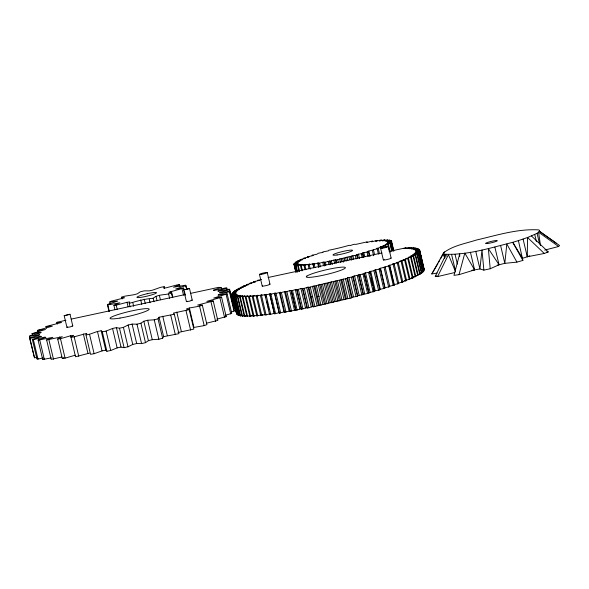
<?xml version="1.0" encoding="UTF-8"?>
<svg xmlns="http://www.w3.org/2000/svg" width="589" height="589" viewBox="0 0 589 589"><rect width="100%" height="100%" fill="white"/><g stroke="black" fill="none" stroke-linecap="round" stroke-linejoin="round"><path stroke-width="0.88" d="M444.747 258.122L443.569 252.843L443.51 253.645L444.15 254.198C467.438 255.383 490.357 247.895 512.754 242.322L522.583 258.299L527.265 256.789L527.567 237.5L537.072 233.34L539.421 231.256L539.48 230.454L538.847 229.901C517.613 228.584 496.682 235.364 476.177 240.098C465.148 243.647 452.808 245.635 443.569 252.843L431.803 273.959L437.097 273.082M459.663 256.554L459.714 254.728M357.781 295.722L368.95 293.094L364.355 273.657L353.186 276.285L357.781 295.722L357.449 296.296L352.112 297.239L351.515 297.872C338.719 300.729 326.173 303.688 313.458 306.847L312.678 306.53L308.886 307.797L305.522 307.988L301.553 309.254L301.31 308.813L299.919 309.078L295.774 310.351L291.209 290.406L289.854 290.649L285.547 291.93L290.141 311.367L295.803 309.843L291.415 291.29M295.774 310.351L295.803 309.843M64.186 315.704L70.017 314.261L72.771 325.923L70.201 326.917L66.94 327.366L64.186 315.704L70.017 314.261M66.94 327.366L67.551 326.961M183.665 289.95L189.496 288.507L192.25 300.169L189.68 301.163L186.418 301.612L183.665 289.95L189.496 288.507M186.418 301.612L187.03 301.207M324.811 266.044L324.053 261.987L318.259 263.497L319.091 267.031M459.737 253.815L453.979 275.35L459.008 274.658L474.601 269.895L479.925 268.937L483.871 270.123L490.217 268.753L499.045 264.77L504.817 263.349L516.921 262.112L522.885 260.434L518.401 240.614L527.567 237.5L544.288 253.461L548.263 251.923L531.462 235.975M459.008 274.658L464.824 253.108L474.601 269.895L471.892 270.277M236.874 314.408L232.044 293.72L236.145 292.247L232.456 292.88L236.837 291.378L233.531 291.717L237.904 290.429L234.488 290.937L234.842 290.679L239.348 289.398L236.093 289.847L236.535 289.567L241.159 288.293L238.081 288.676L238.619 288.382L242.756 287.425L243.338 287.123L240.452 287.439L245.871 285.886L243.183 286.136L248.742 284.597L246.268 284.767L247.056 284.435L251.945 283.25L249.692 283.353L250.561 283.007L255.464 281.859L253.439 281.888L254.389 281.535L259.285 280.423L257.503 280.386L261.575 279.458M389.115 251.415L406.145 247.748L403.899 248.624L409.414 247.594L406.66 248.61L411.439 247.638L412.028 247.66L409.083 248.698L413.772 247.778L414.281 247.829L411.144 248.889L415.731 248.028L416.143 248.102L412.837 249.176L417.623 248.484L414.435 249.677L418.492 248.838L415.112 250.045L419.272 249.39L424.176 270.425L419.648 250.796L415.841 251.481L419.662 250.045L415.679 250.627L419.405 249.537L423.866 268.827M130.066 306.928L129.234 303.394L129.786 301.936L127.018 302.304L116.224 305.176L113.913 305.33L114.951 309.748M122.078 298.947L121.658 297.18L124.853 296.149L134.056 294.728L137.406 293.793L140.256 291.82L144.18 290.856L149.179 290.87L152.706 290.119L160.583 287.322L164.184 286.681L163.632 288.131L166.4 287.763L177.186 284.892L179.505 284.737L179.925 286.504M454.936 272.493L437.627 276.565L435.264 276.396L445.983 254.514L446.219 256.252M437.627 276.565L448.435 254.662L455.452 271.455M177.974 332.542L193.825 329.089L189.231 309.652L173.38 313.105L174.315 314.239L178.909 333.676L163.639 336.658L162.63 338.241L158.839 339.257L152.286 339.684L148.421 340.67L145.49 342.658L141.574 343.615L136.692 343.534L132.761 344.455L128.004 346.788L124.088 347.665L121.025 347.076L117.145 347.9L110.71 350.507L106.903 351.272L105.755 350.19L102.052 350.897L94.122 353.694L90.551 354.335L85.957 334.898L86.752 333.359L74.162 336.834L70.93 337.313L73.654 335.362L70.628 335.767L60.483 338.697L57.685 339.014L62.279 358.451L65.077 358.134L75.223 355.204M285.547 291.93L285.849 291.356L280.092 292.858L284.686 312.295L290.443 310.793L290.141 311.367M437.921 263.6L431.803 273.959M438.783 262.031L439.652 260.471M440.513 258.91L444.4 251.871M357.449 296.296L352.855 276.859L353.186 276.285M37.188 357.273L34.493 357.81L29.45 336.363L29.767 335.811L40.516 332.932L41.178 332.314L32.049 333.661L32.461 335.428M231.536 311.824L234.017 311.161L229.423 291.724L229.739 291.172L219.631 292.954L219.609 292.483L229.658 289.545L234.253 308.982L233.892 308.592M234.017 311.161L234.334 310.609L229.504 290.038M323.972 262.51L335.274 259.793L336.275 260.043C343.107 258.078 349.741 256.495 356.706 255.089L357.059 254.507L362.691 253.425L363.531 256.959M85.957 334.898L89.528 334.265L97.457 331.46L101.161 330.76L102.309 331.835L106.116 331.07L112.551 328.463L116.423 327.639L119.493 328.228L123.41 327.351L128.166 325.018L132.098 324.097L136.979 324.178L140.896 323.221L143.826 321.233L147.684 320.247L154.244 319.82L158.036 318.811L159.045 317.221L174.315 314.239M419.066 251.849L423.66 271.286L419.066 251.849L414.855 253.137L418.411 252.563L423.005 272L421.12 272.648M296.245 271.904L294.213 263.379L298.675 261.862L295.28 262.37L295.649 262.105L299.757 261.089L300.213 260.817L297.158 261.192L302.488 259.624L299.823 259.867L300.552 259.535L305.441 258.321L303.217 258.416L304.108 258.063L309.041 256.914L307.289 256.87L312.118 255.817L313.215 255.442L311.964 255.258L316.683 254.301L318.45 253.204L323 252.372L322.816 251.915L328.441 250.833L328.795 250.251C335.767 248.845 342.4 247.262 349.233 245.296L350.234 245.547L354.048 244.28L355.955 244.376L367.249 241.843L366.638 242.484L372.55 241.041L371.401 241.784L372.52 241.645L376.268 240.555L377.335 240.437L375.686 241.276L380.612 240.113L381.532 240.04L379.404 240.967L384.308 239.885L385.066 239.863L382.489 240.857L387.879 239.9L384.897 240.945L385.39 240.997L389.513 240.076L389.918 240.157L386.59 241.232L391.148 240.629L393.445 250.347M392.105 250.929L390.227 242.977C379.345 244.752 399.114 240.673 387.709 242.477C399.865 238.935 379.625 243.934 391.148 240.629M280.092 292.858L280.659 292.232L274.827 293.705L279.422 313.134L284.605 311.772M284.686 312.295L285.253 311.662M291.18 290.914L295.325 289.641L296.716 289.376L296.959 289.817L300.927 288.551L304.292 288.36L308.084 287.101L308.864 287.41C321.587 284.251 334.118 281.299 346.921 278.435L347.517 277.802L352.855 276.859M544.722 250.119L558.622 246.496L559.55 245.51L539.421 231.256M318.259 263.497L318.87 262.856L312.958 264.299L313.79 267.833M419.795 273.671L421.79 273.009L417.196 253.579L413.787 254.087L418.411 252.563M274.827 293.705L275.667 293.013L269.784 294.456L274.378 313.885L280.261 312.45L279.422 313.134M418.087 274.776L420.185 274.106L415.591 254.669L412.337 255.118L417.196 253.579M390.227 252.107L388.342 244.155L385.294 244.523L390.227 242.977M32.049 333.661L45.478 329.479L37.608 330.348L38.02 332.115M216.826 319.164L226.183 316.617L221.589 297.187L213.711 298.056L227.148 293.874L231.742 313.311L225.616 315.27M129.234 303.394C137.149 301.001 144.946 298.91 153.162 298.255C158.286 293.72 165.781 295.494 171.752 292.895L172.798 297.312M269.784 294.456L270.881 293.712L264.984 295.111L269.578 314.541L274.886 313.23M312.958 264.299L314.099 263.555L308.165 264.91L309.004 268.437M415.179 276.138L418.197 275.277L413.603 255.84L410.526 256.215L415.591 254.669M264.984 295.111L266.338 294.316L260.441 295.663L265.035 315.1L269.836 313.893M412.727 277.375L415.827 276.513L411.232 257.076L408.346 257.393L413.603 255.84M386.104 247.24L385.685 245.473L383.019 245.716L388.342 244.155M260.441 295.663L262.046 294.831L256.178 296.127L260.772 315.557L265.617 314.379M308.165 264.91L309.821 264.063L303.968 265.3L305.014 269.718M110.401 304.616L109.775 301.966L111.38 301.148L124.603 297.798L121.658 297.18M57.685 339.014L62.25 336.717L46.627 339.949L51.221 359.386L61.808 357.044M171.752 292.895L168.815 292.269L183.643 288.109L184.055 289.876M62.279 358.451L63.803 357.685M37.608 330.348L52.34 326.166L45.964 326.542L46.376 328.309M206.415 323.199L217.827 320.431L213.233 300.994L206.857 301.369L221.589 297.187M409.929 278.671L413.103 277.817L408.501 258.38L405.814 258.623L411.232 257.076M256.178 296.127L258.034 295.244L252.21 296.481L256.804 315.918L260.883 314.982M260.772 315.557L262.628 314.681M405.976 280.187L410.018 279.179L405.423 259.742L402.942 259.918L408.501 258.38M385.685 245.473L380.06 247.019L382.29 246.924L381.4 247.277L376.467 248.425L378.219 248.47L379.471 253.771M252.21 296.481L254.308 295.56L248.558 296.731L253.152 316.168L257.216 315.27M256.804 315.918L258.203 315.299M303.968 265.3L306.103 264.373L300.434 265.484L301.693 270.778M402.523 281.579L406.587 280.592L401.992 261.163L399.74 261.266L405.423 259.742M113.913 305.33L119.862 302.827L107.787 304.888L107.375 304.513L117.719 301.067L109.775 301.966M179.505 284.737L173.556 287.241L185.631 285.179L186.875 289.096M46.627 339.949L52.892 337.364L38.094 340.089L42.688 359.526L51.221 357.898M248.558 296.731L250.885 295.774L245.245 296.878L249.839 316.315L253.859 315.454M253.152 316.168L254.706 315.527M45.964 326.542L61.543 322.477L56.853 322.345L57.273 324.112M202.336 305.19L199.575 306.177L189.371 308.003L193.965 327.44L204.169 325.614L206.93 324.627L202.336 305.19L197.646 305.058L213.233 300.994M398.76 283.014L402.839 282.057L398.245 262.628L396.22 262.657L401.992 261.163M523.091 239.105L527.265 256.789L529.761 255.81M245.245 296.878L247.785 295.884L242.27 296.915L246.865 316.352L251.658 315.336M249.839 316.315L252.379 315.321M300.434 265.484L303.018 264.49L297.629 265.44L299.087 271.625M391.435 274.025L393.938 284.627L398.775 283.567L394.181 264.13L392.399 264.093L398.245 262.628M242.27 296.915L245.024 295.899L239.657 296.856L244.251 316.293L247.321 315.719M394.181 264.13L388.298 265.558L389.83 265.668L394.424 285.105L389.093 286.306M38.094 340.089L45.868 337.306L44.499 337.173L33.374 339.647L32.336 339.426L36.93 358.863L37.968 359.084L43.1 357.943M221.516 289.214L221.103 287.447L213.328 290.23L214.691 290.362L225.815 287.888L226.861 288.109L227.273 289.876M42.688 359.526L44.411 358.907M378.219 248.47L367.61 251.422L368.339 251.746L369.377 256.163M56.853 322.345L65.924 320.247M189.371 308.003L186.374 309.011L189.231 309.652M239.657 296.856L242.602 295.811L237.411 296.687L242.005 316.124L244.995 315.594M244.251 316.293L246.46 315.513M297.629 265.44L300.604 264.395L295.59 265.183L297.261 272.251M389.83 265.668L379.301 268.577L380.317 268.827L384.911 288.264L379.044 289.552L379.795 289.869L375.2 270.432L374.449 270.115L380.317 268.827M393.43 284.811L392.892 284.995L394.424 285.105M435.264 276.396L436.898 275.829M237.411 296.687L240.54 295.626L235.541 296.407L240.135 315.844L242.197 315.549M242.786 315.859L244.354 315.329M384.499 287.822L389.793 286.674L385.037 266.684M235.541 296.407L238.847 295.339L234.061 296.031L238.655 315.468L240.614 315.218M240.135 315.844L241.784 315.306M295.59 265.183L298.917 264.108L294.36 264.711L297.865 263.474L293.977 264.211L295.855 272.162M32.336 339.426L41.385 336.525L40.678 336.216L29.899 338.38L29.531 337.99L39.581 335.053L39.559 334.581L29.45 336.363M226.861 288.109L217.805 291.01L218.512 291.319L229.298 289.155L229.658 289.545M36.93 358.863L38.572 358.333M70.628 335.767L75.525 356.75L89.557 353.113M234.061 296.031L237.522 294.949L232.972 295.553L237.794 315.115L233.2 295.678M368.339 251.746L362.507 252.968L363.553 257.386M375.2 270.432L369.391 271.662L369.804 273.429M373.146 287.565L373.986 291.099L379.795 289.869M232.972 295.553C244.428 292.343 224.188 297.18 236.012 293.889M518.401 240.614L512.754 242.322L522.885 260.434M364.355 274.091L368.736 292.645L374.464 291.481L369.87 272.044L364.142 273.208L364.355 273.657M186.036 285.562L175.699 289.008L183.643 288.109M231.992 294.294L236.616 313.9L231.992 294.294L235.843 293.035L232.044 293.72M293.977 264.211L297.887 262.753L294.213 263.379M419.582 250.988L415.539 252.269L419.228 251.636M229.423 291.724L218.674 294.603L218.018 295.222L227.148 293.874M497.307 265.146L499.045 264.77L494.863 247.085M71.306 319.091L185.218 294.537M190.6 293.374L218.401 287.388L221.103 287.447M268.12 277.5L381.944 252.961M527.265 256.789L544.288 253.461M232.022 294.471L235.939 293.801M422.342 271.323L423.822 271.073M420.082 273.267L421.79 273.009M417.748 274.437L420.185 274.106M415.886 275.556L417.424 275.372M224.431 316.816L226.183 316.617M191.153 300.191L192.25 300.169M413.662 276.749L415.827 276.513M411.306 277.979L413.103 277.817M404.334 280.703L406.587 280.592M546.563 251.974L548.263 251.923M401.492 282.079L402.839 282.057M72.211 325.879L72.771 325.923M539.207 231.138L556.09 243.08M558.622 246.496L538.589 232.228L540.488 245.65M369.391 271.662L369.87 272.044M373.986 291.099L374.464 291.481M34.493 357.81L29.531 337.99M499.045 264.77L488.355 248.595L490.217 268.753M516.921 262.112L506.812 244.001L504.817 263.349L500.635 245.657M368.736 292.645L368.95 293.094M362.507 252.968L362.691 253.425M537.072 233.34L539.583 243.949M534.738 234.525L536.41 241.6M475.743 251.245L479.925 268.937L481.986 249.972L483.871 270.123M470.42 252.202L474.601 269.895M455.061 254.374L457.366 264.1M451.623 254.61L455.591 271.411M444.15 254.198L444.982 257.732M443.51 253.645L444.555 258.063M419.662 250.045L424.257 269.482M418.153 252.799L422.747 272.236M416.843 253.83L421.437 273.267M415.149 254.941L419.743 274.378M413.066 256.127L417.66 275.564M410.614 257.386L415.208 276.823M407.794 258.704L412.388 278.141M404.628 260.08L409.222 279.517M401.124 261.509L405.718 280.946M397.295 262.981L401.889 282.418M391.53 241.137L393.85 251.024M390.934 240.503L393.386 250.796M391.118 242.182L393.209 251.017M389.859 243.235L391.737 251.186M393.165 264.498L397.759 283.935M388.379 246.401L391.133 258.063M387.79 244.45L389.462 251.518M389.344 265.19L391.015 272.258M388.74 266.044L393.334 285.481M380.604 248.322L383.358 259.985M384.05 267.62L388.644 287.057M377.181 248.838L378.433 254.139M380.479 268.194L385.073 287.631M379.11 269.21L383.704 288.647M373.382 249.522L374.633 254.823M372.366 250.472L373.625 255.773M375.679 269.733L380.273 289.162M373.941 270.822L378.536 290.252M368.824 251.039L370.076 256.34M367.057 252.136L368.096 256.554M370.672 271.271L375.267 290.708M370.849 277.846L372.734 285.798M368.567 272.435L373.161 291.872M363.818 252.578L364.863 256.995M361.322 253.815L362.161 257.349M365.474 272.817L370.069 292.254M358.451 254.124L359.496 258.542M363.008 274.047L367.602 293.484M357.059 254.507L357.898 258.041M356.706 255.089L357.545 258.623M360.1 274.364L364.694 293.801M355.27 255.471L356.109 259.005M358.73 274.754L363.332 294.183M358.679 275.269L363.273 294.699M352.811 255.641L353.65 259.175M357.295 275.652L361.889 295.089M351.375 256.016L352.207 259.55M350.484 256.708L351.324 260.242M354.585 275.902L359.18 295.339M349.012 257.084L349.638 259.734M347.009 257.106L347.841 260.64M351.442 277.242L356.036 296.679M345.537 257.467L346.376 261.001M348.946 277.419L353.54 296.856M344.131 258.262L344.756 260.912M347.517 277.802L352.112 297.239M342.643 258.615L343.475 262.149M346.921 278.435L351.515 297.872M341.127 258.497L341.959 262.031M345.478 278.811L350.072 298.248M339.654 258.836L340.494 262.37M343.203 278.921L347.797 298.358M337.755 259.72L338.38 262.37M341.753 279.289L346.347 298.726M336.275 260.043L336.901 262.694M340.891 279.981L345.485 299.418M335.274 259.793L336.105 263.327M339.433 280.349L344.028 299.786M333.823 260.095L334.662 263.629M337.387 280.393L341.981 299.823M331.46 261.06L332.292 264.594M335.929 280.754L340.523 300.191M330.017 261.354L330.643 264.005M334.802 281.498L339.397 300.935M329.546 260.964L330.385 264.498M333.33 281.859L337.924 301.296M328.147 261.236L328.986 264.77M331.526 281.829L336.12 301.259M325.356 262.252L325.982 264.903M330.054 282.175L334.648 301.612M324.053 261.987L324.885 265.521M328.669 282.978L333.264 302.407M322.72 262.223L323.56 265.757M327.197 283.324L331.791 302.761M325.636 283.221L330.23 302.658M319.555 263.283L320.394 266.817M324.164 283.559L328.758 302.996M317.64 263.047L318.678 267.465M322.529 284.406L327.123 303.843M321.057 284.737L325.651 304.174M319.753 284.568L324.348 304.005M314.151 264.13L314.982 267.664M318.281 284.899L322.875 304.329M312.98 263.695L313.606 266.346M316.403 285.783L320.998 305.22M314.938 286.107L319.532 305.544M309.232 264.785L310.278 269.202M313.893 285.864L318.487 305.301M312.435 286.173L317.029 305.61M310.315 287.101L314.909 306.538M304.888 265.227L305.934 269.644M308.864 287.41L313.458 306.847M308.084 287.101L312.678 306.53M306.641 287.395L311.235 306.832M301.2 265.462L302.452 270.763M304.292 288.36L308.886 307.797M298.211 265.47L299.676 271.654M302.864 288.647L307.458 308.084M302.348 288.271L306.943 307.708M295.995 265.264L297.452 271.448M300.927 288.551L305.522 307.988M294.36 264.711L296.031 271.779M293.955 264.034L295.833 271.985M298.365 289.545L302.96 308.982M296.959 289.817L301.553 309.254M296.716 289.376L301.31 308.813M295.325 289.641L299.919 309.078M292.549 290.657L297.143 310.094M289.854 290.649L294.448 310.086M286.887 291.695L291.481 311.132M284.531 291.584L289.125 311.021M281.38 292.645L285.974 312.082M279.392 292.431L283.986 311.868M276.072 293.506L280.666 312.943M274.452 293.197L279.046 312.634M267.237 272.508L269.99 284.17M270.969 294.279L275.564 313.716M269.725 293.874L274.319 313.311M266.11 294.956L270.704 314.393M265.241 294.456L265.867 297.106M266.913 301.524L267.745 305.058M268.164 306.825L268.79 309.475M259.462 274.43L262.215 286.092M261.501 295.538L266.095 314.975M257.172 296.024L261.766 315.461M253.13 296.4L257.724 315.837M249.405 296.679L253.999 316.116M246.011 296.849L250.605 316.286M242.948 296.915L247.542 316.352M240.246 296.878L244.84 316.315M237.912 296.731L242.506 316.168M235.953 296.488L240.548 315.918M234.378 296.134L238.972 315.571M232.103 293.528L235.239 306.781M235.652 308.548L236.491 312.082M226.154 294.566L230.748 314.003M219.947 297.997L224.542 317.434M210.995 301.907L215.589 321.344M199.575 306.177L204.169 325.614M185.837 286.063L186.257 287.83M184.475 291.643L185.314 295.177M182.03 288.919L183.496 295.104M186.021 310.675L190.615 330.112M176.766 312.074L181.36 331.511M171.082 291.408L172.548 297.592M168.564 293.918L169.61 298.336M164.184 286.681L164.603 288.448M170.758 315.27L175.353 334.707M159.354 295.339L160.399 299.757M162.733 316.197L167.328 335.634M156.011 296.274L157.049 300.692M159.045 317.221L163.639 336.658M153.162 298.255L153.994 301.789M158.036 318.811L162.63 338.241M154.244 319.82L158.839 339.257M149.238 299.219L150.07 302.753M144.239 299.197L145.284 303.615M147.684 320.247L152.286 339.684M140.712 299.948L141.758 304.366M143.826 321.233L148.421 340.67M140.896 323.221L145.49 342.658M132.834 302.746L133.666 306.28M136.979 324.178L141.574 343.615M127.018 302.304L128.063 306.722M132.098 324.097L136.692 343.534M128.166 325.018L132.761 344.455M123.41 327.351L128.004 346.788M116.224 305.176L117.27 309.593M119.493 328.228L124.088 347.665M116.423 327.639L121.025 347.076M107.787 304.888L109.245 311.073M107.375 304.513L109.046 311.581M112.551 328.463L117.145 347.9M106.116 331.07L110.71 350.507M102.309 331.835L106.903 351.272M101.161 330.76L105.755 350.19M97.457 331.46L102.052 350.897M89.528 334.265L94.122 353.694M83.343 333.919L87.938 353.356M74.162 336.834L78.757 356.264M60.483 338.697L65.077 358.134M59.703 336.945L60.122 338.712M48.902 339.809L53.496 359.246M39.772 340.125L44.366 359.562M33.374 339.647L37.968 359.084M319.142 296.267A20.107 2.312 -13.3 0 1 317.53 296.488M312.258 296.812A20.107 2.312 -13.3 0 1 310.904 296.4M269.239 284.119A4.02 0.464 -13.3 0 1 266.567 285.496A4.02 0.464 -13.3 0 1 262.51 285.783M390.882 257.997A4.02 0.464 -13.3 0 1 386.678 259.624A4.02 0.464 -13.3 0 1 384.175 259.447M306.869 276.094L306.354 276.58A20.107 2.312 -13.3 0 0 322.529 275.365A20.107 2.312 -13.3 0 0 344.815 268.422L345.331 267.929A20.107 2.312 -13.3 0 0 342.665 267.119L340.891 267.229A20.107 2.312 -13.3 0 0 330.657 268.834L327.631 269.475A20.107 2.312 -13.3 0 0 315.837 272.552L313.326 273.348A20.107 2.312 -13.3 0 0 306.869 276.094M147.198 293.734L144.651 294.353A10.05 1.156 -13.3 0 0 136.935 297.254L137.141 297.519A10.05 1.156 -13.3 0 0 141.397 297.268L143.701 296.863A10.05 1.156 -13.3 0 0 154.163 294.066A10.05 1.156 -13.3 0 0 155.415 292.468L153.965 292.549A10.05 1.156 -13.3 0 0 147.198 293.734M120.031 318.067A20.107 2.312 -13.3 0 0 149.164 309.173A20.107 2.312 -13.3 0 0 119.589 314.062A20.107 2.312 -13.3 0 0 120.031 318.067M337.085 254.956A10.05 1.156 -13.3 0 0 352.494 250.509A10.05 1.156 -13.3 0 0 338.675 252.541A10.05 1.156 -13.3 0 0 337.085 254.956M487.707 243.478A6.03 0.692 -13.3 0 0 497.278 240.827A6.03 0.692 -13.3 0 0 489.511 241.843A6.03 0.692 -13.3 0 0 487.707 243.478M260.927 274.408A4.02 0.464 -13.3 0 0 267.222 272.633A4.02 0.464 -13.3 0 0 261.899 273.37A4.02 0.464 -13.3 0 0 260.927 274.408M382.062 248.3A4.02 0.464 -13.3 0 0 388.365 246.526A4.02 0.464 -13.3 0 0 383.041 247.255A4.02 0.464 -13.3 0 0 382.062 248.3"/></g></svg>
